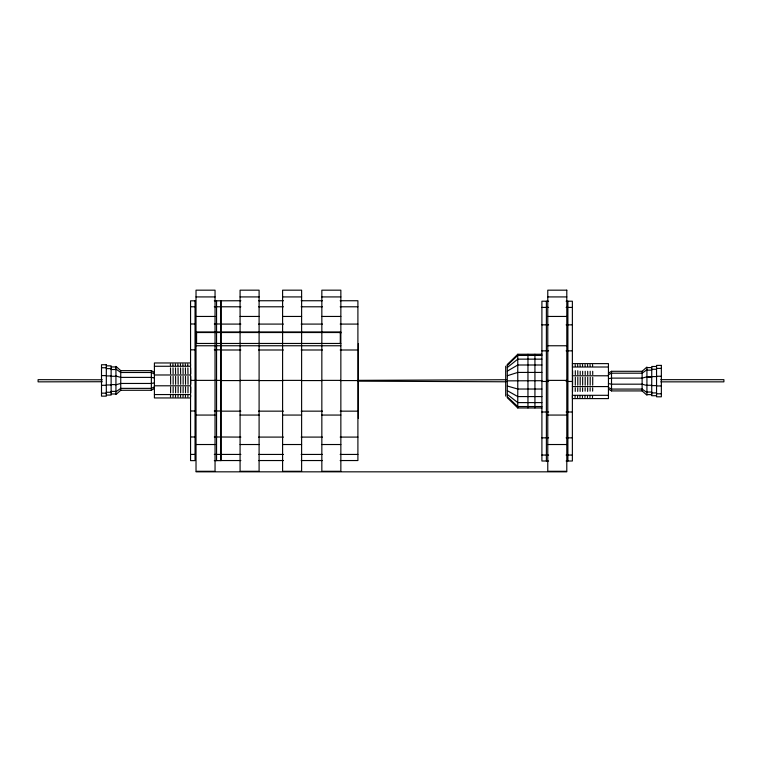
<?xml version="1.0" encoding="UTF-8"?>
<svg xmlns="http://www.w3.org/2000/svg" width="762" height="762" viewBox="0 0 762 762"><rect width="100%" height="100%" fill="white"/><g stroke="black" fill="none" stroke-linecap="round" stroke-linejoin="round"><path stroke-width="1.14" d="M572.624 377.247L572.595 385.191M575.329 377.247L575.3 385.191M577.815 377.247L577.787 385.191M580.206 377.247L580.177 385.191M582.673 377.247L582.644 385.191M585.206 377.247L585.178 385.191M587.721 377.247L587.692 385.191M590.198 377.247L590.169 385.191M592.722 377.247L592.693 385.191M170.621 386.972L170.583 392.887M173.155 386.972L173.117 392.887M175.631 386.972L175.593 392.887M178.137 386.972L178.098 392.887M180.68 386.972L180.642 392.887M183.137 386.972L183.099 392.887M185.537 386.972L185.499 392.887M188.024 386.972L187.985 392.887M190.729 386.972L190.681 392.887M572.576 387.829L572.529 391.687M575.281 387.829L575.234 391.411M577.758 387.829L577.72 391.411M580.158 387.829L580.12 391.411M582.625 387.829L582.578 391.411M585.159 387.829L585.121 391.135M587.664 387.829L587.626 391.411M590.15 387.829L590.102 391.135M592.674 387.829L592.636 391.135M170.536 395.411L170.478 396.897M173.069 395.411L173.003 396.897M175.546 395.411L175.489 396.897M178.06 395.411L177.994 396.897M180.594 395.411L180.537 396.897M183.051 395.411L182.994 396.897M185.452 395.411L185.395 396.897M187.938 395.411L187.871 396.897M190.643 395.411L190.576 396.897M572.433 396.011L572.367 397.526M575.139 396.011L575.062 397.526M577.625 396.011L577.548 397.526M580.015 396.011L579.949 397.526M582.482 396.011L582.406 397.526M585.016 396.011L584.949 397.526M587.531 396.011L587.454 397.526M590.007 396.011L589.931 397.526M592.531 396.011L592.465 397.526M541.906 354.254L517.769 354.254L507.292 364.493L507.292 397.726L517.769 407.965L541.906 407.965M507.292 365.236L517.769 355.444L541.906 355.444M507.292 365.389L509.035 363.769M154.41 388.42L151.352 390.277L120.748 390.277L115.938 394.535L115.938 366.379L120.748 370.646L151.352 370.646L154.41 372.504M608.447 373.151L611.515 371.294L642.118 371.294L646.928 367.027L646.928 395.192L642.118 390.925L611.515 390.925L608.447 389.068M507.292 367.522L517.769 359.15L541.906 359.15M115.938 391.811L120.748 388.372L151.352 388.372L154.41 386.877M646.928 369.751L642.118 373.19L611.515 373.19L608.447 374.694M507.292 371.142L517.769 364.998L541.906 364.998M507.292 375.742L517.769 372.428L541.906 372.428M115.938 384.753L120.748 383.457L151.352 383.457L154.41 382.886M646.928 376.819L642.118 378.114L611.515 378.114L608.447 378.685M357.95 380.352L506.12 379.733M507.292 380.857L541.906 380.705M102.308 381.724L38.1 381.848L38.1 379.667L102.308 379.79M196.025 296.923L215.046 296.923M240.078 296.923L259.099 296.923M282.597 296.923L301.619 296.923M321.84 296.923L340.852 296.923M547.773 296.923L566.795 296.923M214.312 300.828L240.859 300.742M258.594 300.742L283.426 300.742M301.152 300.742L322.431 300.742M340.166 300.742L357.902 300.742L357.902 460.543L340.166 460.543M548.63 301.209L541.906 301.209L541.906 461.01L548.63 461.01M566.109 301.209L572.376 301.209L572.376 461.01L566.109 461.01M190.557 306.772L195.043 306.772M214.312 306.772L240.859 306.791M258.594 306.791L283.426 306.791M301.152 306.791L322.431 306.791M340.166 306.791L357.902 306.791M541.906 307.419L548.63 307.419M566.109 307.419L572.376 307.419M196.025 316.449L215.046 316.449M240.078 316.449L259.099 316.449M282.597 316.449L301.619 316.449M321.84 316.449L340.852 316.449M547.773 316.449L566.795 316.449M190.557 323.983L195.043 323.983M214.312 323.983L221.037 323.983M220.77 324.088L240.859 324.088M258.594 324.088L283.426 324.088M301.152 324.088L322.431 324.088M340.166 324.088L357.902 324.088M541.906 324.85L548.63 324.85M566.109 324.85L572.376 324.85M196.025 331.984L340.852 331.984M196.025 332.527L340.852 332.527M340.309 333.07L340.852 333.07M196.025 343.462L340.852 343.462M196.025 345.757L340.852 345.757M547.773 345.757L566.795 345.757M190.557 349.834L195.043 349.834M214.312 349.834L221.037 349.834M220.77 349.996L240.859 349.996M258.594 349.996L283.426 349.996M301.152 349.996L322.431 349.996M340.166 349.996L357.902 349.996M541.906 350.853L548.63 350.853M566.109 350.853L572.376 350.853M190.481 362.969L154.41 362.969L154.41 397.945L190.481 397.945M572.376 363.617L608.447 363.617L608.447 398.602L572.376 398.602M106.318 365.836L111.128 365.836L111.128 395.068L106.318 395.068M154.41 366.265L190.481 366.265M656.549 366.484L651.739 366.484L651.739 395.716L656.549 395.716M111.128 366.932L115.938 366.932M572.376 367.008L608.447 367.008M646.928 367.579L651.739 367.579M101.508 367.741L106.318 367.741M656.549 368.389L661.359 368.389M106.318 368.627L111.128 368.627M651.739 369.275L656.549 369.275M111.128 369.513L115.938 369.513M646.928 370.161L651.739 370.161M154.41 374.98L190.481 374.98M101.508 375.599L106.318 375.599M572.376 375.78L608.447 375.78M106.318 375.933L111.128 375.933M111.128 376.276L115.938 376.276M656.549 376.247L661.359 376.247M651.739 376.58L656.549 376.58M660.816 379.667L723.9 379.667L723.9 381.848L660.816 381.848M190.557 380.381L195.043 380.381M196.025 380.381L221.037 380.381M240.078 380.381L259.099 380.381M282.597 380.381L301.619 380.381M321.84 380.381L340.852 380.381M547.773 380.381L566.795 380.381M220.77 380.571L240.859 380.571M258.594 380.571L283.426 380.571M301.152 380.571L322.431 380.571M340.166 380.571L357.902 380.571M541.906 381.457L548.63 381.457M566.109 381.457L572.376 381.457M111.128 384.562L115.938 384.629M106.318 384.962L111.128 384.962M101.508 385.305L106.318 385.305M646.928 385.277L651.739 385.277M651.739 385.61L656.549 385.61M154.41 385.791L190.481 385.791M656.549 385.953L661.359 385.953M572.376 386.582L608.447 386.582M541.906 389.03L517.769 389.03L507.292 386.01M111.128 391.392L115.938 391.392M646.928 392.039L651.739 392.039M106.318 392.268L111.128 392.268M651.739 392.925L656.549 392.925M101.508 393.154L106.318 393.154M656.549 393.802L661.359 393.802M111.128 393.973L115.938 393.973M154.41 394.564L190.481 394.564M646.928 394.621L651.739 394.621M572.376 395.307L608.447 395.307M541.906 396.573L517.769 396.573L507.292 390.677M541.906 402.603L517.769 402.603L507.292 394.402M541.906 406.527L517.769 406.527L507.292 396.831M190.557 410.985L195.043 410.985M214.312 410.985L221.037 410.985M220.77 411.156L240.859 411.156M258.594 411.156L283.426 411.156M301.152 411.156L322.431 411.156M340.166 411.156L357.902 411.156M541.906 412.004L548.63 412.004M566.109 412.004L572.376 412.004M196.025 415.061L215.046 415.061M240.078 415.061L259.099 415.061M282.597 415.061L301.619 415.061M321.84 415.061L340.852 415.061M547.773 415.061L566.795 415.061M190.557 436.978L195.043 436.978M214.312 436.978L240.859 437.093M258.594 437.093L283.426 437.093M301.152 437.093L322.431 437.093M340.166 437.093L357.902 437.093M541.906 437.855L548.63 437.855M566.109 437.855L572.376 437.855M196.025 444.522L215.046 444.522M240.078 444.522L259.099 444.522M282.597 444.522L301.619 444.522M321.84 444.522L340.852 444.522M547.773 444.522L566.795 444.522M190.557 454.419L195.043 454.419M214.312 454.419L240.859 454.438M258.594 454.438L283.426 454.438M301.152 454.438L322.431 454.438M340.166 454.438L357.902 454.438M541.906 455.057L548.63 455.057M566.109 455.057L572.376 455.057M240.859 460.543L220.77 460.543L220.77 300.742M258.594 460.543L283.426 460.543M301.152 460.543L322.431 460.543M214.312 460.629L221.037 460.629L221.037 300.828M196.025 471.83L566.795 471.83M506.12 381.781L357.95 381.162M608.447 383.6L611.515 384.181L642.118 384.181L646.928 385.515M154.41 377.971L151.352 377.39L120.748 377.39L115.938 376.057M608.447 387.563L611.515 389.077L642.118 389.077L646.928 392.535M154.41 373.999L151.352 372.494L120.748 372.494L115.938 369.037M190.462 364.046L190.538 365.56M187.766 364.046L187.833 365.56M185.28 364.046L185.347 365.56M182.88 364.046L182.956 365.56M180.423 364.046L180.489 365.56M177.879 364.046L177.956 365.56M175.374 364.046L175.441 365.56M172.898 364.046L172.964 365.56M170.364 364.046L170.44 365.56M592.579 364.665L592.636 366.16M590.045 364.665L590.112 366.16M587.569 364.665L587.626 366.16M585.064 364.665L585.121 366.16M582.52 364.665L582.587 366.16M580.063 364.665L580.12 366.16M577.663 364.665L577.72 366.16M575.177 364.665L575.243 366.16M572.481 364.665L572.538 366.16M190.595 367.884L190.681 373.742M187.89 367.884L187.976 373.742M185.404 367.884L185.49 373.742M183.013 367.884L183.09 373.742M180.546 367.884L180.632 373.742M178.013 367.884L178.089 373.742M175.498 367.884L175.584 373.742M173.022 367.884L173.107 373.742M170.498 367.884L170.574 373.742M577.787 370.713L577.806 374.59M575.3 370.713L575.329 374.59M572.605 370.713L572.624 374.59M190.7 376.38L190.729 384.324M187.995 376.38L188.024 384.324M185.509 376.38L185.537 384.324M183.118 376.38L183.147 384.324M180.651 376.38L180.68 384.324M178.118 376.38L178.146 384.324M175.603 376.38L175.631 384.324M173.126 376.38L173.155 384.324M170.602 376.38L170.631 384.324M592.703 371.265L592.722 374.59M590.179 371.265L590.198 374.59M587.702 371.265L587.712 374.59M585.187 371.265L585.206 374.59M582.654 371.265L582.663 374.59M580.187 371.265L580.206 374.59M642.118 371.294L642.118 390.925M611.515 371.294L611.515 390.925M567.9 301.209L567.9 461.01M546.392 301.209L546.392 461.01M534.934 354.254L534.934 407.965M527.961 354.254L527.961 407.965M517.769 354.254L517.769 407.965M505.682 366.217L505.682 396.078M358.426 343.5L358.426 418.443M340.309 331.984L340.309 343.462M321.84 344.576L321.84 290.17L340.852 290.17L340.852 471.287L321.84 471.287L321.84 345.757M301.619 344.576L301.619 290.17L282.597 290.17L282.597 344.576M301.619 345.757L301.619 471.287L282.597 471.287L282.597 345.757M259.099 344.576L259.099 290.17L240.078 290.17L240.078 344.576M259.099 345.757L259.099 471.287L240.078 471.287L240.078 345.757M216.551 300.828L216.551 460.629M215.046 344.576L215.046 290.17L196.025 290.17L196.025 471.287L215.046 471.287L215.046 345.757M196.577 331.984L196.577 343.462M151.352 370.646L151.352 390.277M120.748 370.646L120.748 390.277M566.795 290.17L547.773 290.17L547.773 471.287L566.795 471.287L566.795 290.17M195.043 300.828L190.557 300.828L190.557 460.629L195.043 460.629L195.043 300.828M106.318 364.741L101.508 364.741L101.508 396.154L106.318 396.154L106.318 364.741M661.359 365.389L656.549 365.389L656.549 396.802L661.359 396.802L661.359 365.389M651.739 376.923L646.928 376.923L651.739 376.98"/></g></svg>
